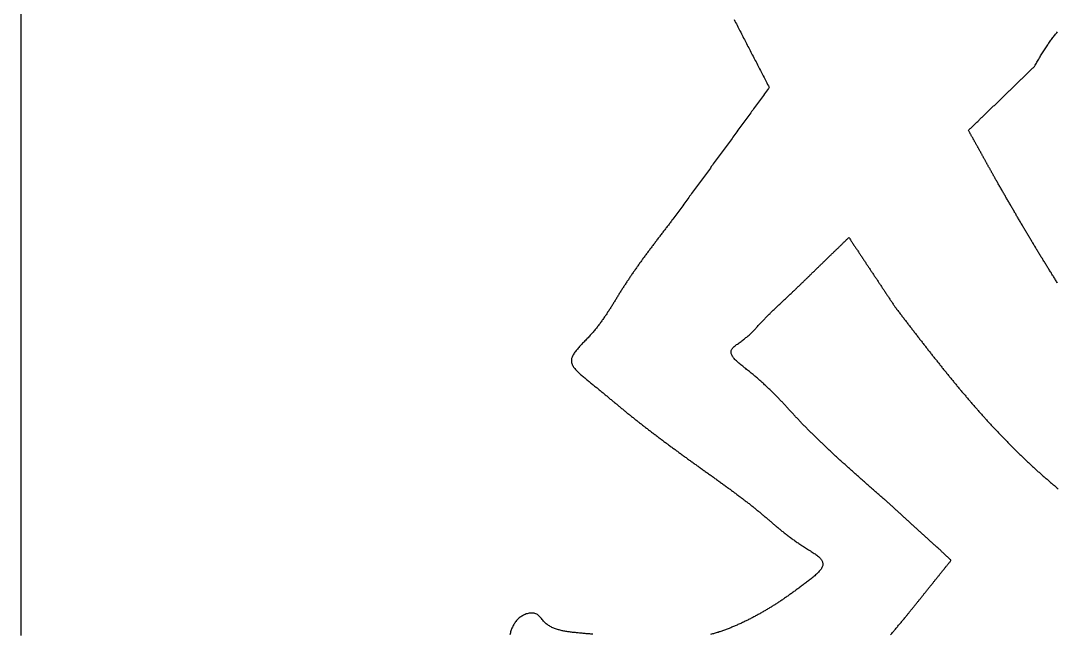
# Model space of a CAD drawing. Extents: x 63 to 788, y 423 to 1014.
# Drawn here: x 525.18 to 536.09, y 812.02 to 818.47 of the extents above; entities that cross this region are included whole.
import ezdxf

# ---------------------------------------------------------------- set-up
doc = ezdxf.new("R2010")
doc.units = 0
doc.header["$MEASUREMENT"] = 0
doc.layers.add('LAYER_1', color=7, linetype='CONTINUOUS')

msp = doc.modelspace()

# ---------------------------------------------------------------- linework, layer by layer
at = {"layer": 'LAYER_1', "color": 1}
msp.add_polyline3d([(525.176, 823.751, 0), (525.176, 823.098, 0), (525.176, 822.446, 0), (525.176, 821.793, 0), (525.176, 821.14, 0), (525.176, 820.488, 0), (525.176, 819.835, 0), (525.176, 819.183, 0), (525.176, 818.53, 0), (525.176, 817.877, 0), (525.176, 817.225, 0), (525.176, 816.572, 0), (525.176, 815.92, 0), (525.176, 815.267, 0), (525.176, 814.614, 0), (525.176, 813.962, 0), (525.176, 813.309, 0), (525.176, 812.657, 0), (525.176, 812.004, 0)], dxfattribs=at)
at = {"layer": 'LAYER_1', "color": 7}
for points in [[(532.686, 818.479, 0), (532.693, 818.464, 0), (532.701, 818.449, 0), (532.709, 818.434, 0), (532.716, 818.42, 0), (532.724, 818.405, 0), (532.732, 818.39, 0), (532.739, 818.375, 0), (532.747, 818.36, 0), (532.755, 818.346, 0), (532.762, 818.331, 0), (532.77, 818.316, 0), (532.778, 818.301, 0), (532.785, 818.286, 0), (532.793, 818.272, 0), (532.801, 818.257, 0), (532.808, 818.242, 0), (532.816, 818.227, 0), (532.824, 818.212, 0), (532.831, 818.198, 0), (532.839, 818.183, 0), (532.847, 818.168, 0), (532.854, 818.153, 0), (532.862, 818.138, 0), (532.87, 818.124, 0), (532.877, 818.109, 0), (532.885, 818.094, 0), (532.893, 818.079, 0), (532.9, 818.064, 0), (532.908, 818.05, 0), (532.916, 818.035, 0), (532.923, 818.02, 0), (532.931, 818.005, 0), (532.939, 817.99, 0), (532.946, 817.976, 0), (532.954, 817.961, 0), (532.962, 817.946, 0), (532.969, 817.931, 0), (532.977, 817.916, 0), (532.985, 817.902, 0), (532.992, 817.887, 0), (533, 817.872, 0), (533.008, 817.857, 0), (533.015, 817.842, 0), (533.023, 817.828, 0), (533.031, 817.813, 0), (533.038, 817.798, 0), (533.046, 817.783, 0), (533.054, 817.768, 0), (533.047, 817.754, 0), (533.036, 817.74, 0), (533.026, 817.726, 0), (533.015, 817.712, 0), (533.005, 817.698, 0), (532.995, 817.683, 0), (532.984, 817.669, 0), (532.974, 817.655, 0), (532.964, 817.641, 0), (532.953, 817.627, 0), (532.943, 817.613, 0), (532.933, 817.599, 0), (532.922, 817.584, 0), (532.912, 817.57, 0), (532.901, 817.556, 0), (532.891, 817.542, 0), (532.881, 817.528, 0), (532.87, 817.514, 0), (532.86, 817.5, 0), (532.85, 817.485, 0), (532.839, 817.471, 0), (532.829, 817.457, 0), (532.819, 817.443, 0), (532.808, 817.429, 0), (532.798, 817.415, 0), (532.787, 817.4, 0), (532.777, 817.386, 0), (532.767, 817.372, 0), (532.756, 817.358, 0), (532.746, 817.344, 0), (532.736, 817.33, 0), (532.725, 817.316, 0), (532.715, 817.301, 0), (532.705, 817.287, 0), (532.694, 817.273, 0), (532.684, 817.259, 0), (532.673, 817.245, 0), (532.663, 817.231, 0), (532.653, 817.217, 0), (532.642, 817.202, 0), (532.632, 817.188, 0), (532.622, 817.174, 0), (532.611, 817.16, 0), (532.601, 817.146, 0), (532.59, 817.132, 0), (532.58, 817.118, 0), (532.57, 817.103, 0), (532.559, 817.089, 0), (532.549, 817.075, 0), (532.539, 817.061, 0), (532.528, 817.047, 0), (532.518, 817.033, 0), (532.508, 817.019, 0), (532.497, 817.004, 0), (532.487, 816.99, 0), (532.476, 816.976, 0), (532.466, 816.962, 0), (532.456, 816.948, 0), (532.445, 816.934, 0), (532.435, 816.919, 0), (532.425, 816.905, 0), (532.414, 816.891, 0), (532.404, 816.877, 0), (532.394, 816.863, 0), (532.383, 816.849, 0), (532.373, 816.835, 0), (532.362, 816.82, 0), (532.352, 816.806, 0), (532.342, 816.792, 0), (532.331, 816.778, 0), (532.321, 816.764, 0), (532.311, 816.75, 0), (532.3, 816.736, 0), (532.29, 816.721, 0), (532.28, 816.707, 0), (532.269, 816.693, 0), (532.259, 816.679, 0), (532.248, 816.665, 0), (532.238, 816.651, 0), (532.228, 816.637, 0), (532.217, 816.622, 0), (532.207, 816.608, 0), (532.197, 816.594, 0), (532.186, 816.58, 0), (532.176, 816.566, 0), (532.165, 816.552, 0), (532.155, 816.538, 0), (532.145, 816.523, 0), (532.134, 816.509, 0), (532.124, 816.495, 0), (532.114, 816.481, 0), (532.103, 816.467, 0), (532.093, 816.453, 0), (532.083, 816.439, 0), (532.072, 816.424, 0), (532.062, 816.41, 0), (532.051, 816.396, 0), (532.041, 816.382, 0), (532.031, 816.369, 0), (532.025, 816.36, 0), (532.019, 816.352, 0), (532.012, 816.344, 0), (532.006, 816.336, 0), (532, 816.328, 0), (531.993, 816.319, 0), (531.987, 816.311, 0), (531.981, 816.303, 0), (531.974, 816.295, 0), (531.968, 816.286, 0), (531.962, 816.278, 0), (531.955, 816.27, 0), (531.949, 816.262, 0), (531.943, 816.254, 0), (531.936, 816.245, 0), (531.93, 816.237, 0), (531.924, 816.229, 0), (531.917, 816.221, 0), (531.911, 816.212, 0), (531.905, 816.204, 0), (531.899, 816.196, 0), (531.892, 816.188, 0), (531.886, 816.18, 0), (531.88, 816.171, 0), (531.873, 816.163, 0), (531.867, 816.155, 0), (531.861, 816.147, 0), (531.855, 816.139, 0), (531.849, 816.13, 0), (531.842, 816.122, 0), (531.836, 816.114, 0), (531.83, 816.106, 0), (531.824, 816.097, 0), (531.818, 816.089, 0), (531.811, 816.081, 0), (531.805, 816.073, 0), (531.799, 816.065, 0), (531.793, 816.056, 0), (531.787, 816.048, 0), (531.781, 816.04, 0), (531.775, 816.032, 0), (531.769, 816.024, 0), (531.763, 816.015, 0), (531.757, 816.007, 0), (531.75, 815.999, 0), (531.744, 815.991, 0), (531.738, 815.983, 0), (531.732, 815.974, 0), (531.726, 815.966, 0), (531.72, 815.958, 0), (531.715, 815.95, 0), (531.709, 815.942, 0), (531.703, 815.933, 0), (531.697, 815.925, 0), (531.691, 815.917, 0), (531.685, 815.909, 0), (531.679, 815.901, 0), (531.673, 815.892, 0), (531.668, 815.884, 0), (531.662, 815.876, 0), (531.656, 815.868, 0), (531.65, 815.86, 0), (531.644, 815.851, 0), (531.639, 815.843, 0), (531.633, 815.835, 0), (531.627, 815.827, 0), (531.622, 815.819, 0), (531.616, 815.811, 0), (531.61, 815.802, 0), (531.605, 815.794, 0), (531.599, 815.786, 0), (531.594, 815.778, 0), (531.588, 815.77, 0), (531.583, 815.761, 0), (531.577, 815.753, 0), (531.572, 815.745, 0), (531.566, 815.737, 0), (531.561, 815.729, 0), (531.555, 815.721, 0), (531.55, 815.712, 0), (531.545, 815.704, 0), (531.539, 815.696, 0), (531.534, 815.688, 0), (531.529, 815.68, 0), (531.523, 815.672, 0), (531.518, 815.663, 0), (531.513, 815.655, 0), (531.508, 815.647, 0), (531.503, 815.639, 0), (531.498, 815.631, 0), (531.493, 815.623, 0), (531.487, 815.614, 0), (531.482, 815.606, 0), (531.477, 815.598, 0), (531.472, 815.59, 0), (531.467, 815.582, 0), (531.462, 815.574, 0), (531.457, 815.566, 0), (531.452, 815.557, 0), (531.447, 815.549, 0), (531.442, 815.541, 0), (531.437, 815.533, 0), (531.432, 815.525, 0), (531.427, 815.517, 0), (531.422, 815.508, 0), (531.417, 815.5, 0), (531.412, 815.492, 0), (531.407, 815.484, 0), (531.402, 815.476, 0), (531.397, 815.468, 0), (531.391, 815.459, 0), (531.386, 815.451, 0), (531.381, 815.443, 0), (531.376, 815.435, 0), (531.37, 815.427, 0), (531.365, 815.418, 0), (531.36, 815.41, 0), (531.354, 815.402, 0), (531.349, 815.394, 0), (531.344, 815.386, 0), (531.338, 815.377, 0), (531.332, 815.369, 0), (531.327, 815.361, 0), (531.321, 815.353, 0), (531.315, 815.344, 0), (531.31, 815.336, 0), (531.304, 815.328, 0), (531.298, 815.32, 0), (531.292, 815.311, 0), (531.286, 815.303, 0), (531.28, 815.295, 0), (531.274, 815.286, 0), (531.267, 815.278, 0), (531.261, 815.27, 0), (531.255, 815.261, 0), (531.248, 815.253, 0), (531.242, 815.245, 0), (531.235, 815.236, 0), (531.228, 815.228, 0), (531.221, 815.22, 0), (531.214, 815.211, 0), (531.207, 815.203, 0), (531.2, 815.194, 0), (531.193, 815.186, 0), (531.186, 815.178, 0), (531.178, 815.169, 0), (531.171, 815.161, 0), (531.163, 815.152, 0), (531.156, 815.144, 0), (531.148, 815.135, 0), (531.14, 815.127, 0), (531.132, 815.118, 0), (531.124, 815.11, 0), (531.115, 815.101, 0), (531.107, 815.093, 0), (531.099, 815.084, 0), (531.09, 815.076, 0), (531.082, 815.067, 0), (531.074, 815.059, 0), (531.066, 815.05, 0), (531.058, 815.041, 0), (531.05, 815.033, 0), (531.042, 815.024, 0), (531.035, 815.016, 0), (531.028, 815.007, 0), (531.021, 814.999, 0), (531.014, 814.99, 0), (531.008, 814.982, 0), (531.002, 814.973, 0), (530.997, 814.965, 0), (530.992, 814.956, 0), (530.987, 814.948, 0), (530.983, 814.94, 0), (530.98, 814.931, 0), (530.977, 814.923, 0), (530.975, 814.915, 0), (530.973, 814.906, 0), (530.972, 814.898, 0), (530.972, 814.89, 0), (530.973, 814.882, 0), (530.974, 814.874, 0), (530.976, 814.865, 0), (530.979, 814.857, 0), (530.982, 814.849, 0), (530.986, 814.841, 0), (530.991, 814.833, 0), (530.996, 814.826, 0), (531.001, 814.818, 0), (531.008, 814.81, 0), (531.014, 814.802, 0), (531.021, 814.794, 0), (531.028, 814.787, 0), (531.036, 814.779, 0), (531.044, 814.771, 0), (531.052, 814.764, 0), (531.061, 814.756, 0), (531.07, 814.749, 0), (531.078, 814.741, 0), (531.087, 814.734, 0), (531.096, 814.726, 0), (531.105, 814.719, 0), (531.114, 814.712, 0), (531.123, 814.704, 0), (531.132, 814.697, 0), (531.141, 814.69, 0), (531.15, 814.683, 0), (531.158, 814.676, 0), (531.167, 814.669, 0), (531.175, 814.662, 0), (531.184, 814.655, 0), (531.192, 814.648, 0), (531.201, 814.641, 0), (531.209, 814.634, 0), (531.217, 814.627, 0), (531.226, 814.62, 0), (531.234, 814.614, 0), (531.242, 814.607, 0), (531.25, 814.6, 0), (531.258, 814.594, 0), (531.266, 814.587, 0), (531.274, 814.58, 0), (531.282, 814.574, 0), (531.29, 814.567, 0), (531.298, 814.561, 0), (531.306, 814.554, 0), (531.313, 814.548, 0), (531.321, 814.541, 0), (531.329, 814.535, 0), (531.337, 814.528, 0), (531.344, 814.522, 0), (531.352, 814.516, 0), (531.36, 814.509, 0), (531.367, 814.503, 0), (531.375, 814.497, 0), (531.382, 814.49, 0), (531.39, 814.484, 0), (531.397, 814.478, 0), (531.405, 814.472, 0), (531.412, 814.465, 0), (531.42, 814.459, 0), (531.427, 814.453, 0), (531.435, 814.447, 0), (531.442, 814.441, 0), (531.449, 814.435, 0), (531.457, 814.428, 0), (531.464, 814.422, 0), (531.472, 814.416, 0), (531.479, 814.41, 0), (531.487, 814.404, 0), (531.494, 814.398, 0), (531.501, 814.392, 0), (531.509, 814.386, 0), (531.516, 814.38, 0), (531.524, 814.374, 0), (531.531, 814.367, 0), (531.538, 814.361, 0), (531.546, 814.355, 0), (531.553, 814.349, 0), (531.561, 814.343, 0), (531.568, 814.337, 0), (531.576, 814.331, 0), (531.583, 814.325, 0), (531.591, 814.319, 0), (531.599, 814.313, 0), (531.606, 814.307, 0), (531.614, 814.301, 0), (531.621, 814.295, 0), (531.629, 814.289, 0), (531.637, 814.282, 0), (531.644, 814.276, 0), (531.652, 814.27, 0), (531.66, 814.264, 0), (531.668, 814.258, 0), (531.675, 814.252, 0), (531.683, 814.246, 0), (531.691, 814.24, 0), (531.699, 814.234, 0), (531.706, 814.228, 0), (531.714, 814.222, 0), (531.722, 814.215, 0), (531.73, 814.209, 0), (531.738, 814.203, 0), (531.746, 814.197, 0), (531.754, 814.191, 0), (531.762, 814.185, 0), (531.769, 814.179, 0), (531.777, 814.173, 0), (531.785, 814.167, 0), (531.793, 814.16, 0), (531.801, 814.154, 0), (531.809, 814.148, 0), (531.817, 814.142, 0), (531.825, 814.136, 0), (531.833, 814.13, 0), (531.841, 814.124, 0), (531.849, 814.118, 0), (531.857, 814.112, 0), (531.866, 814.106, 0), (531.874, 814.099, 0), (531.882, 814.093, 0), (531.89, 814.087, 0), (531.898, 814.081, 0), (531.906, 814.075, 0), (531.914, 814.069, 0), (531.922, 814.063, 0), (531.931, 814.057, 0), (531.939, 814.051, 0), (531.947, 814.044, 0), (531.955, 814.038, 0), (531.963, 814.032, 0), (531.972, 814.026, 0), (531.98, 814.02, 0), (531.988, 814.014, 0), (531.996, 814.008, 0), (532.005, 814.002, 0), (532.013, 813.996, 0), (532.021, 813.989, 0), (532.029, 813.983, 0), (532.038, 813.977, 0), (532.046, 813.971, 0), (532.054, 813.965, 0), (532.063, 813.959, 0), (532.071, 813.953, 0), (532.079, 813.947, 0), (532.088, 813.941, 0), (532.096, 813.935, 0), (532.104, 813.928, 0), (532.113, 813.922, 0), (532.121, 813.916, 0), (532.129, 813.91, 0), (532.138, 813.904, 0), (532.146, 813.898, 0), (532.154, 813.892, 0), (532.163, 813.886, 0), (532.171, 813.88, 0), (532.18, 813.874, 0), (532.188, 813.868, 0), (532.196, 813.861, 0), (532.205, 813.855, 0), (532.213, 813.849, 0), (532.222, 813.843, 0), (532.23, 813.837, 0), (532.239, 813.831, 0), (532.247, 813.825, 0), (532.255, 813.819, 0), (532.264, 813.813, 0), (532.272, 813.807, 0), (532.281, 813.801, 0), (532.289, 813.795, 0), (532.298, 813.789, 0), (532.306, 813.783, 0), (532.315, 813.776, 0), (532.323, 813.77, 0), (532.332, 813.764, 0), (532.34, 813.758, 0), (532.349, 813.752, 0), (532.357, 813.746, 0), (532.365, 813.74, 0), (532.374, 813.734, 0), (532.382, 813.728, 0), (532.391, 813.722, 0), (532.399, 813.716, 0), (532.408, 813.71, 0), (532.416, 813.704, 0), (532.425, 813.698, 0), (532.433, 813.692, 0), (532.442, 813.686, 0), (532.45, 813.68, 0), (532.459, 813.674, 0), (532.467, 813.668, 0), (532.475, 813.662, 0), (532.484, 813.656, 0), (532.492, 813.65, 0), (532.501, 813.643, 0), (532.509, 813.637, 0), (532.517, 813.631, 0), (532.526, 813.625, 0), (532.534, 813.619, 0), (532.543, 813.613, 0), (532.551, 813.607, 0), (532.559, 813.601, 0), (532.568, 813.595, 0), (532.576, 813.589, 0), (532.584, 813.583, 0), (532.592, 813.577, 0), (532.601, 813.571, 0), (532.609, 813.565, 0), (532.617, 813.559, 0), (532.626, 813.553, 0), (532.634, 813.547, 0), (532.642, 813.541, 0), (532.65, 813.535, 0), (532.658, 813.529, 0), (532.667, 813.523, 0), (532.675, 813.517, 0), (532.683, 813.511, 0), (532.691, 813.505, 0), (532.699, 813.499, 0), (532.707, 813.493, 0), (532.715, 813.487, 0), (532.723, 813.481, 0), (532.732, 813.474, 0), (532.74, 813.468, 0), (532.748, 813.462, 0), (532.756, 813.456, 0), (532.764, 813.45, 0), (532.772, 813.444, 0), (532.779, 813.438, 0), (532.787, 813.432, 0), (532.795, 813.426, 0), (532.803, 813.42, 0), (532.811, 813.414, 0), (532.819, 813.408, 0), (532.827, 813.402, 0), (532.834, 813.396, 0), (532.842, 813.39, 0), (532.85, 813.384, 0), (532.858, 813.378, 0), (532.865, 813.372, 0), (532.873, 813.366, 0), (532.881, 813.359, 0), (532.888, 813.353, 0), (532.896, 813.347, 0), (532.903, 813.341, 0), (532.911, 813.335, 0), (532.918, 813.329, 0), (532.926, 813.323, 0), (532.933, 813.317, 0), (532.941, 813.311, 0), (532.948, 813.305, 0), (532.955, 813.299, 0), (532.963, 813.293, 0), (532.97, 813.286, 0), (532.977, 813.28, 0), (532.985, 813.274, 0), (532.992, 813.268, 0), (532.999, 813.262, 0), (533.006, 813.256, 0), (533.013, 813.25, 0), (533.021, 813.244, 0), (533.028, 813.238, 0), (533.035, 813.232, 0), (533.042, 813.225, 0), (533.049, 813.219, 0), (533.056, 813.213, 0), (533.064, 813.207, 0), (533.071, 813.201, 0), (533.078, 813.195, 0), (533.085, 813.189, 0), (533.093, 813.182, 0), (533.1, 813.176, 0), (533.107, 813.17, 0), (533.114, 813.164, 0), (533.122, 813.158, 0), (533.129, 813.152, 0), (533.136, 813.145, 0), (533.144, 813.139, 0), (533.151, 813.133, 0), (533.159, 813.127, 0), (533.166, 813.121, 0), (533.174, 813.114, 0), (533.182, 813.108, 0), (533.189, 813.102, 0), (533.197, 813.096, 0), (533.205, 813.09, 0), (533.213, 813.083, 0), (533.221, 813.077, 0), (533.229, 813.071, 0), (533.237, 813.065, 0), (533.245, 813.058, 0), (533.253, 813.052, 0), (533.261, 813.046, 0), (533.27, 813.04, 0), (533.278, 813.033, 0), (533.287, 813.027, 0), (533.295, 813.021, 0), (533.304, 813.014, 0), (533.313, 813.008, 0), (533.322, 813.002, 0), (533.33, 812.996, 0), (533.34, 812.989, 0), (533.349, 812.983, 0), (533.358, 812.977, 0), (533.367, 812.97, 0), (533.377, 812.964, 0), (533.386, 812.957, 0), (533.396, 812.951, 0), (533.406, 812.945, 0), (533.416, 812.938, 0), (533.426, 812.932, 0), (533.436, 812.926, 0), (533.446, 812.919, 0), (533.457, 812.913, 0), (533.467, 812.906, 0), (533.477, 812.9, 0), (533.488, 812.893, 0), (533.498, 812.887, 0), (533.508, 812.88, 0), (533.518, 812.874, 0), (533.528, 812.867, 0), (533.537, 812.861, 0), (533.546, 812.854, 0), (533.555, 812.847, 0), (533.564, 812.841, 0), (533.572, 812.834, 0), (533.579, 812.827, 0), (533.586, 812.82, 0), (533.593, 812.813, 0), (533.598, 812.806, 0), (533.604, 812.799, 0), (533.608, 812.792, 0), (533.612, 812.785, 0), (533.615, 812.778, 0), (533.617, 812.771, 0), (533.619, 812.763, 0), (533.619, 812.756, 0), (533.619, 812.748, 0), (533.618, 812.741, 0), (533.616, 812.733, 0), (533.613, 812.725, 0), (533.609, 812.718, 0), (533.605, 812.71, 0), (533.6, 812.702, 0), (533.595, 812.694, 0), (533.589, 812.687, 0), (533.582, 812.679, 0), (533.575, 812.671, 0), (533.568, 812.663, 0), (533.56, 812.655, 0), (533.552, 812.647, 0), (533.543, 812.64, 0), (533.534, 812.632, 0), (533.525, 812.624, 0), (533.516, 812.616, 0), (533.506, 812.609, 0), (533.497, 812.601, 0), (533.487, 812.594, 0), (533.477, 812.586, 0), (533.468, 812.579, 0), (533.458, 812.571, 0), (533.448, 812.564, 0), (533.439, 812.557, 0), (533.429, 812.55, 0), (533.42, 812.543, 0), (533.411, 812.536, 0), (533.402, 812.529, 0), (533.392, 812.522, 0), (533.384, 812.516, 0), (533.375, 812.509, 0), (533.366, 812.503, 0), (533.357, 812.496, 0), (533.348, 812.49, 0), (533.34, 812.484, 0), (533.331, 812.477, 0), (533.323, 812.471, 0), (533.314, 812.465, 0), (533.306, 812.459, 0), (533.298, 812.453, 0), (533.29, 812.447, 0), (533.281, 812.441, 0), (533.273, 812.436, 0), (533.265, 812.43, 0), (533.257, 812.424, 0), (533.249, 812.418, 0), (533.241, 812.413, 0), (533.233, 812.407, 0), (533.225, 812.402, 0), (533.217, 812.396, 0), (533.209, 812.391, 0), (533.201, 812.385, 0), (533.193, 812.38, 0), (533.186, 812.375, 0), (533.178, 812.369, 0), (533.17, 812.364, 0), (533.162, 812.359, 0), (533.154, 812.354, 0), (533.146, 812.349, 0), (533.138, 812.343, 0), (533.13, 812.338, 0), (533.122, 812.333, 0), (533.114, 812.328, 0), (533.106, 812.323, 0), (533.098, 812.318, 0), (533.09, 812.313, 0), (533.082, 812.308, 0), (533.074, 812.303, 0), (533.066, 812.298, 0), (533.057, 812.293, 0), (533.049, 812.288, 0), (533.041, 812.283, 0), (533.032, 812.278, 0), (533.024, 812.273, 0), (533.015, 812.268, 0), (533.007, 812.263, 0), (532.998, 812.258, 0), (532.99, 812.253, 0), (532.981, 812.248, 0), (532.973, 812.243, 0), (532.964, 812.238, 0), (532.955, 812.233, 0), (532.946, 812.228, 0), (532.937, 812.223, 0), (532.929, 812.218, 0), (532.92, 812.214, 0), (532.911, 812.209, 0), (532.902, 812.204, 0), (532.893, 812.199, 0), (532.884, 812.194, 0), (532.875, 812.19, 0), (532.866, 812.185, 0), (532.857, 812.18, 0), (532.847, 812.176, 0), (532.838, 812.171, 0), (532.829, 812.166, 0), (532.82, 812.162, 0), (532.811, 812.157, 0), (532.801, 812.153, 0), (532.792, 812.148, 0), (532.783, 812.144, 0), (532.773, 812.139, 0), (532.764, 812.135, 0), (532.755, 812.131, 0), (532.745, 812.126, 0), (532.736, 812.122, 0), (532.726, 812.118, 0), (532.717, 812.114, 0), (532.708, 812.11, 0), (532.698, 812.106, 0), (532.689, 812.102, 0), (532.679, 812.098, 0), (532.67, 812.094, 0), (532.66, 812.09, 0), (532.651, 812.086, 0), (532.641, 812.082, 0), (532.632, 812.078, 0), (532.622, 812.075, 0), (532.612, 812.071, 0), (532.603, 812.067, 0), (532.593, 812.064, 0), (532.584, 812.06, 0), (532.574, 812.057, 0), (532.564, 812.054, 0), (532.555, 812.05, 0), (532.545, 812.047, 0), (532.536, 812.044, 0), (532.526, 812.041, 0), (532.516, 812.037, 0), (532.507, 812.034, 0), (532.497, 812.032, 0), (532.487, 812.029, 0), (532.477, 812.026, 0), (532.468, 812.023, 0), (532.458, 812.02, 0), (532.448, 812.018, 0), (532.438, 812.015, 0)], [(536.091, 815.709, 0), (536.086, 815.717, 0), (536.08, 815.726, 0), (536.075, 815.734, 0), (536.069, 815.743, 0), (536.064, 815.751, 0), (536.059, 815.76, 0), (536.053, 815.768, 0), (536.048, 815.777, 0), (536.042, 815.785, 0), (536.037, 815.794, 0), (536.031, 815.803, 0), (536.026, 815.811, 0), (536.021, 815.82, 0), (536.015, 815.828, 0), (536.01, 815.837, 0), (536.004, 815.845, 0), (535.999, 815.854, 0), (535.994, 815.863, 0), (535.988, 815.871, 0), (535.983, 815.88, 0), (535.978, 815.888, 0), (535.972, 815.897, 0), (535.967, 815.906, 0), (535.962, 815.914, 0), (535.956, 815.923, 0), (535.951, 815.931, 0), (535.946, 815.94, 0), (535.94, 815.949, 0), (535.935, 815.957, 0), (535.93, 815.966, 0), (535.924, 815.975, 0), (535.919, 815.983, 0), (535.914, 815.992, 0), (535.908, 816, 0), (535.903, 816.009, 0), (535.898, 816.018, 0), (535.893, 816.026, 0), (535.887, 816.035, 0), (535.882, 816.044, 0), (535.877, 816.052, 0), (535.872, 816.061, 0), (535.866, 816.07, 0), (535.861, 816.078, 0), (535.856, 816.087, 0), (535.851, 816.096, 0), (535.845, 816.104, 0), (535.84, 816.113, 0), (535.835, 816.122, 0), (535.83, 816.131, 0), (535.824, 816.139, 0), (535.819, 816.148, 0), (535.814, 816.157, 0), (535.809, 816.165, 0), (535.804, 816.174, 0), (535.798, 816.183, 0), (535.793, 816.191, 0), (535.788, 816.2, 0), (535.783, 816.209, 0), (535.778, 816.218, 0), (535.772, 816.226, 0), (535.767, 816.235, 0), (535.762, 816.244, 0), (535.757, 816.252, 0), (535.752, 816.261, 0), (535.747, 816.27, 0), (535.741, 816.279, 0), (535.736, 816.287, 0), (535.731, 816.296, 0), (535.726, 816.305, 0), (535.721, 816.313, 0), (535.716, 816.322, 0), (535.711, 816.331, 0), (535.705, 816.34, 0), (535.7, 816.348, 0), (535.695, 816.357, 0), (535.69, 816.366, 0), (535.685, 816.375, 0), (535.68, 816.383, 0), (535.675, 816.392, 0), (535.67, 816.401, 0), (535.664, 816.41, 0), (535.659, 816.418, 0), (535.654, 816.427, 0), (535.649, 816.436, 0), (535.644, 816.445, 0), (535.639, 816.453, 0), (535.634, 816.462, 0), (535.629, 816.471, 0), (535.624, 816.48, 0), (535.618, 816.489, 0), (535.613, 816.497, 0), (535.608, 816.506, 0), (535.603, 816.515, 0), (535.598, 816.524, 0), (535.593, 816.532, 0), (535.588, 816.541, 0), (535.583, 816.55, 0), (535.578, 816.559, 0), (535.573, 816.567, 0), (535.568, 816.576, 0), (535.563, 816.585, 0), (535.557, 816.594, 0), (535.552, 816.603, 0), (535.547, 816.611, 0), (535.542, 816.62, 0), (535.537, 816.629, 0), (535.532, 816.638, 0), (535.527, 816.646, 0), (535.522, 816.655, 0), (535.517, 816.664, 0), (535.512, 816.673, 0), (535.507, 816.682, 0), (535.502, 816.69, 0), (535.497, 816.699, 0), (535.492, 816.708, 0), (535.486, 816.717, 0), (535.481, 816.726, 0), (535.476, 816.734, 0), (535.471, 816.743, 0), (535.466, 816.752, 0), (535.461, 816.761, 0), (535.456, 816.769, 0), (535.451, 816.778, 0), (535.446, 816.787, 0), (535.441, 816.796, 0), (535.437, 816.803, 0), (535.434, 816.809, 0), (535.431, 816.814, 0), (535.428, 816.819, 0), (535.425, 816.824, 0), (535.422, 816.829, 0), (535.419, 816.835, 0), (535.416, 816.84, 0), (535.413, 816.845, 0), (535.411, 816.85, 0), (535.408, 816.855, 0), (535.405, 816.861, 0), (535.402, 816.866, 0), (535.399, 816.871, 0), (535.396, 816.876, 0), (535.393, 816.881, 0), (535.39, 816.887, 0), (535.387, 816.892, 0), (535.385, 816.897, 0), (535.382, 816.902, 0), (535.379, 816.907, 0), (535.376, 816.913, 0), (535.373, 816.918, 0), (535.37, 816.923, 0), (535.367, 816.928, 0), (535.364, 816.933, 0), (535.361, 816.939, 0), (535.359, 816.944, 0), (535.356, 816.949, 0), (535.353, 816.954, 0), (535.35, 816.959, 0), (535.347, 816.964, 0), (535.344, 816.97, 0), (535.341, 816.975, 0), (535.338, 816.98, 0), (535.335, 816.985, 0), (535.333, 816.99, 0), (535.33, 816.996, 0), (535.327, 817.001, 0), (535.324, 817.006, 0), (535.321, 817.011, 0), (535.318, 817.016, 0), (535.315, 817.022, 0), (535.312, 817.027, 0), (535.309, 817.032, 0), (535.307, 817.037, 0), (535.304, 817.042, 0), (535.301, 817.048, 0), (535.298, 817.053, 0), (535.295, 817.058, 0), (535.292, 817.063, 0), (535.289, 817.068, 0), (535.286, 817.074, 0), (535.283, 817.079, 0), (535.281, 817.084, 0), (535.278, 817.089, 0), (535.275, 817.094, 0), (535.272, 817.1, 0), (535.269, 817.105, 0), (535.266, 817.11, 0), (535.263, 817.115, 0), (535.26, 817.12, 0), (535.257, 817.126, 0), (535.255, 817.131, 0), (535.252, 817.136, 0), (535.249, 817.141, 0), (535.246, 817.146, 0), (535.243, 817.152, 0), (535.24, 817.157, 0), (535.237, 817.162, 0), (535.234, 817.167, 0), (535.231, 817.172, 0), (535.229, 817.178, 0), (535.226, 817.183, 0), (535.223, 817.188, 0), (535.22, 817.193, 0), (535.217, 817.198, 0), (535.214, 817.203, 0), (535.211, 817.209, 0), (535.208, 817.214, 0), (535.205, 817.219, 0), (535.203, 817.224, 0), (535.2, 817.229, 0), (535.197, 817.235, 0), (535.194, 817.24, 0), (535.191, 817.245, 0), (535.188, 817.25, 0), (535.185, 817.255, 0), (535.182, 817.261, 0), (535.179, 817.266, 0), (535.177, 817.271, 0), (535.174, 817.276, 0), (535.171, 817.281, 0), (535.168, 817.287, 0), (535.165, 817.292, 0), (535.162, 817.297, 0), (535.159, 817.302, 0), (535.156, 817.307, 0), (535.153, 817.313, 0), (535.157, 817.319, 0), (535.164, 817.326, 0), (535.171, 817.333, 0), (535.178, 817.339, 0), (535.185, 817.346, 0), (535.192, 817.353, 0), (535.199, 817.36, 0), (535.206, 817.367, 0), (535.213, 817.373, 0), (535.22, 817.38, 0), (535.227, 817.387, 0), (535.234, 817.394, 0), (535.241, 817.401, 0), (535.249, 817.408, 0), (535.256, 817.414, 0), (535.263, 817.421, 0), (535.27, 817.428, 0), (535.277, 817.435, 0), (535.284, 817.442, 0), (535.291, 817.449, 0), (535.298, 817.455, 0), (535.305, 817.462, 0), (535.312, 817.469, 0), (535.319, 817.476, 0), (535.326, 817.483, 0), (535.333, 817.49, 0), (535.34, 817.496, 0), (535.347, 817.503, 0), (535.354, 817.51, 0), (535.361, 817.517, 0), (535.368, 817.524, 0), (535.375, 817.531, 0), (535.382, 817.537, 0), (535.389, 817.544, 0), (535.396, 817.551, 0), (535.403, 817.558, 0), (535.41, 817.565, 0), (535.417, 817.572, 0), (535.425, 817.578, 0), (535.432, 817.585, 0), (535.439, 817.592, 0), (535.446, 817.599, 0), (535.453, 817.606, 0), (535.46, 817.613, 0), (535.467, 817.619, 0), (535.474, 817.626, 0), (535.481, 817.633, 0), (535.488, 817.64, 0), (535.495, 817.647, 0), (535.502, 817.653, 0), (535.509, 817.66, 0), (535.516, 817.667, 0), (535.523, 817.674, 0), (535.53, 817.681, 0), (535.537, 817.688, 0), (535.544, 817.694, 0), (535.551, 817.701, 0), (535.558, 817.708, 0), (535.565, 817.715, 0), (535.572, 817.722, 0), (535.579, 817.729, 0), (535.586, 817.735, 0), (535.594, 817.742, 0), (535.601, 817.749, 0), (535.608, 817.756, 0), (535.615, 817.763, 0), (535.622, 817.77, 0), (535.629, 817.776, 0), (535.636, 817.783, 0), (535.643, 817.79, 0), (535.65, 817.797, 0), (535.657, 817.804, 0), (535.664, 817.811, 0), (535.671, 817.817, 0), (535.678, 817.824, 0), (535.685, 817.831, 0), (535.692, 817.838, 0), (535.699, 817.845, 0), (535.706, 817.852, 0), (535.713, 817.858, 0), (535.72, 817.865, 0), (535.727, 817.872, 0), (535.734, 817.879, 0), (535.741, 817.886, 0), (535.748, 817.892, 0), (535.755, 817.899, 0), (535.762, 817.906, 0), (535.77, 817.913, 0), (535.777, 817.92, 0), (535.784, 817.927, 0), (535.791, 817.933, 0), (535.798, 817.94, 0), (535.805, 817.947, 0), (535.812, 817.954, 0), (535.819, 817.961, 0), (535.826, 817.968, 0), (535.833, 817.974, 0), (535.84, 817.981, 0), (535.847, 817.988, 0), (535.853, 817.999, 0), (535.86, 818.01, 0), (535.867, 818.021, 0), (535.873, 818.032, 0), (535.88, 818.043, 0), (535.886, 818.054, 0), (535.893, 818.065, 0), (535.899, 818.076, 0), (535.906, 818.087, 0), (535.912, 818.098, 0), (535.919, 818.108, 0), (535.926, 818.119, 0), (535.932, 818.13, 0), (535.939, 818.141, 0), (535.946, 818.151, 0), (535.952, 818.162, 0), (535.959, 818.172, 0), (535.966, 818.182, 0), (535.972, 818.193, 0), (535.979, 818.203, 0), (535.986, 818.213, 0), (535.992, 818.223, 0), (535.999, 818.233, 0), (536.006, 818.243, 0), (536.013, 818.252, 0), (536.02, 818.262, 0), (536.027, 818.271, 0), (536.034, 818.281, 0), (536.041, 818.29, 0), (536.048, 818.299, 0), (536.055, 818.308, 0), (536.062, 818.317, 0), (536.069, 818.326, 0), (536.076, 818.334, 0), (536.083, 818.342, 0), (536.09, 818.351, 0)], [(534.494, 812.204, 0), (534.499, 812.21, 0), (534.504, 812.216, 0), (534.509, 812.222, 0), (534.514, 812.228, 0), (534.519, 812.234, 0), (534.523, 812.24, 0), (534.528, 812.246, 0), (534.533, 812.252, 0), (534.538, 812.258, 0), (534.543, 812.264, 0), (534.547, 812.27, 0), (534.552, 812.276, 0), (534.557, 812.282, 0), (534.562, 812.288, 0), (534.567, 812.294, 0), (534.572, 812.3, 0), (534.576, 812.306, 0), (534.581, 812.312, 0), (534.586, 812.318, 0), (534.591, 812.324, 0), (534.596, 812.33, 0), (534.601, 812.336, 0), (534.605, 812.342, 0), (534.61, 812.348, 0), (534.615, 812.354, 0), (534.62, 812.36, 0), (534.625, 812.366, 0), (534.63, 812.372, 0), (534.634, 812.378, 0), (534.639, 812.384, 0), (534.644, 812.39, 0), (534.649, 812.396, 0), (534.654, 812.402, 0), (534.658, 812.408, 0), (534.663, 812.414, 0), (534.668, 812.42, 0), (534.673, 812.426, 0), (534.678, 812.432, 0), (534.683, 812.438, 0), (534.687, 812.444, 0), (534.692, 812.45, 0), (534.697, 812.456, 0), (534.702, 812.462, 0), (534.707, 812.468, 0), (534.712, 812.474, 0), (534.716, 812.48, 0), (534.721, 812.486, 0), (534.726, 812.492, 0), (534.731, 812.498, 0), (534.736, 812.504, 0), (534.74, 812.51, 0), (534.745, 812.516, 0), (534.75, 812.522, 0), (534.755, 812.528, 0), (534.76, 812.534, 0), (534.765, 812.54, 0), (534.769, 812.546, 0), (534.774, 812.552, 0), (534.779, 812.558, 0), (534.784, 812.564, 0), (534.789, 812.57, 0), (534.794, 812.576, 0), (534.798, 812.582, 0), (534.803, 812.588, 0), (534.808, 812.594, 0), (534.813, 812.6, 0), (534.818, 812.606, 0), (534.823, 812.612, 0), (534.827, 812.618, 0), (534.832, 812.624, 0), (534.837, 812.63, 0), (534.842, 812.636, 0), (534.847, 812.642, 0), (534.851, 812.648, 0), (534.856, 812.654, 0), (534.861, 812.66, 0), (534.866, 812.666, 0), (534.871, 812.672, 0), (534.876, 812.678, 0), (534.88, 812.684, 0), (534.885, 812.69, 0), (534.89, 812.696, 0), (534.895, 812.702, 0), (534.9, 812.708, 0), (534.905, 812.714, 0), (534.909, 812.72, 0), (534.914, 812.726, 0), (534.919, 812.732, 0), (534.924, 812.738, 0), (534.929, 812.744, 0), (534.934, 812.75, 0), (534.938, 812.756, 0), (534.943, 812.762, 0), (534.948, 812.768, 0), (534.953, 812.774, 0), (534.958, 812.78, 0), (534.962, 812.786, 0), (534.967, 812.792, 0), (534.968, 812.798, 0), (534.961, 812.804, 0), (534.954, 812.811, 0), (534.947, 812.817, 0), (534.94, 812.824, 0), (534.933, 812.83, 0), (534.926, 812.836, 0), (534.919, 812.843, 0), (534.912, 812.849, 0), (534.905, 812.856, 0), (534.898, 812.862, 0), (534.891, 812.868, 0), (534.884, 812.875, 0), (534.877, 812.881, 0), (534.87, 812.888, 0), (534.863, 812.894, 0), (534.856, 812.9, 0), (534.849, 812.907, 0), (534.842, 812.913, 0), (534.835, 812.92, 0), (534.828, 812.926, 0), (534.82, 812.933, 0), (534.813, 812.939, 0), (534.806, 812.945, 0), (534.799, 812.952, 0), (534.792, 812.958, 0), (534.785, 812.965, 0), (534.778, 812.971, 0), (534.771, 812.977, 0), (534.764, 812.984, 0), (534.757, 812.99, 0), (534.75, 812.997, 0), (534.743, 813.003, 0), (534.736, 813.009, 0), (534.729, 813.016, 0), (534.722, 813.022, 0), (534.715, 813.029, 0), (534.708, 813.035, 0), (534.701, 813.041, 0), (534.694, 813.048, 0), (534.687, 813.054, 0), (534.68, 813.061, 0), (534.673, 813.067, 0), (534.666, 813.073, 0), (534.659, 813.08, 0), (534.652, 813.086, 0), (534.645, 813.093, 0), (534.637, 813.099, 0), (534.63, 813.105, 0), (534.623, 813.112, 0), (534.616, 813.118, 0), (534.609, 813.125, 0), (534.602, 813.131, 0), (534.595, 813.137, 0), (534.588, 813.144, 0), (534.581, 813.15, 0), (534.574, 813.157, 0), (534.567, 813.163, 0), (534.56, 813.169, 0), (534.553, 813.176, 0), (534.546, 813.182, 0), (534.539, 813.189, 0), (534.532, 813.195, 0), (534.525, 813.201, 0), (534.518, 813.208, 0), (534.511, 813.214, 0), (534.504, 813.221, 0), (534.497, 813.227, 0), (534.49, 813.233, 0), (534.483, 813.24, 0), (534.476, 813.246, 0), (534.469, 813.253, 0), (534.462, 813.259, 0), (534.454, 813.266, 0), (534.447, 813.272, 0), (534.44, 813.278, 0), (534.433, 813.285, 0), (534.426, 813.291, 0), (534.419, 813.298, 0), (534.412, 813.304, 0), (534.405, 813.31, 0), (534.398, 813.317, 0), (534.391, 813.323, 0), (534.384, 813.33, 0), (534.377, 813.336, 0), (534.37, 813.342, 0), (534.363, 813.349, 0), (534.356, 813.355, 0), (534.349, 813.362, 0), (534.342, 813.368, 0), (534.335, 813.374, 0), (534.328, 813.381, 0), (534.321, 813.387, 0), (534.314, 813.394, 0), (534.307, 813.4, 0), (534.3, 813.406, 0), (534.293, 813.413, 0), (534.286, 813.419, 0), (534.279, 813.426, 0), (534.271, 813.432, 0), (534.263, 813.439, 0), (534.255, 813.446, 0), (534.247, 813.453, 0), (534.239, 813.46, 0), (534.231, 813.467, 0), (534.223, 813.474, 0), (534.215, 813.481, 0), (534.207, 813.488, 0), (534.199, 813.495, 0), (534.191, 813.502, 0), (534.183, 813.509, 0), (534.175, 813.516, 0), (534.167, 813.523, 0), (534.159, 813.53, 0), (534.151, 813.537, 0), (534.143, 813.544, 0), (534.135, 813.551, 0), (534.127, 813.558, 0), (534.119, 813.565, 0), (534.111, 813.572, 0), (534.103, 813.579, 0), (534.095, 813.586, 0), (534.087, 813.593, 0), (534.08, 813.6, 0), (534.072, 813.606, 0), (534.064, 813.613, 0), (534.056, 813.62, 0), (534.048, 813.627, 0), (534.04, 813.634, 0), (534.032, 813.641, 0), (534.024, 813.648, 0), (534.016, 813.655, 0), (534.008, 813.662, 0), (534.001, 813.669, 0), (533.993, 813.676, 0), (533.985, 813.683, 0), (533.977, 813.69, 0), (533.969, 813.697, 0), (533.961, 813.704, 0), (533.954, 813.711, 0), (533.946, 813.718, 0), (533.938, 813.725, 0), (533.93, 813.731, 0), (533.922, 813.738, 0), (533.915, 813.745, 0), (533.907, 813.752, 0), (533.899, 813.759, 0), (533.891, 813.766, 0), (533.884, 813.773, 0), (533.876, 813.78, 0), (533.868, 813.787, 0), (533.861, 813.794, 0), (533.853, 813.801, 0), (533.845, 813.808, 0), (533.838, 813.815, 0), (533.83, 813.821, 0), (533.822, 813.828, 0), (533.815, 813.835, 0), (533.807, 813.842, 0), (533.799, 813.849, 0), (533.792, 813.856, 0), (533.784, 813.863, 0), (533.777, 813.87, 0), (533.769, 813.877, 0), (533.762, 813.884, 0), (533.754, 813.89, 0), (533.747, 813.897, 0), (533.739, 813.904, 0), (533.732, 813.911, 0), (533.724, 813.918, 0), (533.717, 813.925, 0), (533.71, 813.932, 0), (533.702, 813.939, 0), (533.695, 813.945, 0), (533.687, 813.952, 0), (533.68, 813.959, 0), (533.673, 813.966, 0), (533.665, 813.973, 0), (533.658, 813.98, 0), (533.651, 813.987, 0), (533.644, 813.993, 0), (533.636, 814, 0), (533.629, 814.007, 0), (533.622, 814.014, 0), (533.615, 814.021, 0), (533.608, 814.028, 0), (533.6, 814.034, 0), (533.593, 814.041, 0), (533.586, 814.048, 0), (533.579, 814.055, 0), (533.572, 814.062, 0), (533.565, 814.068, 0), (533.558, 814.075, 0), (533.551, 814.082, 0), (533.544, 814.089, 0), (533.537, 814.096, 0), (533.53, 814.102, 0), (533.523, 814.109, 0), (533.516, 814.116, 0), (533.51, 814.123, 0), (533.503, 814.13, 0), (533.496, 814.136, 0), (533.489, 814.143, 0), (533.482, 814.15, 0), (533.476, 814.157, 0), (533.469, 814.163, 0), (533.462, 814.17, 0), (533.455, 814.177, 0), (533.449, 814.184, 0), (533.442, 814.19, 0), (533.436, 814.197, 0), (533.429, 814.204, 0), (533.422, 814.21, 0), (533.416, 814.217, 0), (533.409, 814.224, 0), (533.403, 814.231, 0), (533.396, 814.237, 0), (533.39, 814.244, 0), (533.384, 814.251, 0), (533.377, 814.257, 0), (533.371, 814.264, 0), (533.365, 814.271, 0), (533.358, 814.277, 0), (533.352, 814.284, 0), (533.346, 814.291, 0), (533.34, 814.297, 0), (533.333, 814.304, 0), (533.327, 814.311, 0), (533.321, 814.318, 0), (533.315, 814.324, 0), (533.309, 814.331, 0), (533.302, 814.338, 0), (533.296, 814.344, 0), (533.29, 814.351, 0), (533.284, 814.358, 0), (533.278, 814.364, 0), (533.272, 814.371, 0), (533.265, 814.378, 0), (533.259, 814.384, 0), (533.253, 814.391, 0), (533.247, 814.398, 0), (533.241, 814.404, 0), (533.234, 814.411, 0), (533.228, 814.418, 0), (533.222, 814.425, 0), (533.216, 814.431, 0), (533.209, 814.438, 0), (533.203, 814.445, 0), (533.197, 814.452, 0), (533.19, 814.459, 0), (533.184, 814.465, 0), (533.177, 814.472, 0), (533.171, 814.479, 0), (533.164, 814.486, 0), (533.158, 814.493, 0), (533.151, 814.5, 0), (533.144, 814.506, 0), (533.138, 814.513, 0), (533.131, 814.52, 0), (533.124, 814.527, 0), (533.117, 814.534, 0), (533.11, 814.541, 0), (533.103, 814.548, 0), (533.096, 814.555, 0), (533.089, 814.562, 0), (533.082, 814.569, 0), (533.075, 814.576, 0), (533.067, 814.584, 0), (533.06, 814.591, 0), (533.052, 814.598, 0), (533.045, 814.605, 0), (533.037, 814.612, 0), (533.03, 814.619, 0), (533.022, 814.627, 0), (533.014, 814.634, 0), (533.006, 814.641, 0), (532.998, 814.649, 0), (532.99, 814.656, 0), (532.982, 814.663, 0), (532.974, 814.671, 0), (532.965, 814.678, 0), (532.957, 814.686, 0), (532.948, 814.693, 0), (532.94, 814.701, 0), (532.931, 814.708, 0), (532.922, 814.716, 0), (532.913, 814.724, 0), (532.904, 814.731, 0), (532.895, 814.739, 0), (532.885, 814.747, 0), (532.876, 814.754, 0), (532.866, 814.762, 0), (532.857, 814.77, 0), (532.847, 814.778, 0), (532.837, 814.786, 0), (532.827, 814.794, 0), (532.817, 814.802, 0), (532.807, 814.81, 0), (532.796, 814.818, 0), (532.786, 814.826, 0), (532.776, 814.834, 0), (532.766, 814.842, 0), (532.756, 814.85, 0), (532.746, 814.859, 0), (532.736, 814.867, 0), (532.727, 814.875, 0), (532.718, 814.883, 0), (532.709, 814.891, 0), (532.701, 814.899, 0), (532.693, 814.907, 0), (532.686, 814.915, 0), (532.68, 814.923, 0), (532.674, 814.931, 0), (532.668, 814.939, 0), (532.664, 814.947, 0), (532.66, 814.955, 0), (532.657, 814.962, 0), (532.655, 814.97, 0), (532.653, 814.977, 0), (532.653, 814.985, 0), (532.654, 814.992, 0), (532.655, 815, 0), (532.658, 815.007, 0), (532.662, 815.014, 0), (532.667, 815.021, 0), (532.673, 815.028, 0), (532.68, 815.035, 0), (532.687, 815.041, 0), (532.695, 815.048, 0), (532.703, 815.055, 0), (532.712, 815.062, 0), (532.721, 815.068, 0), (532.73, 815.075, 0), (532.74, 815.082, 0), (532.749, 815.088, 0), (532.758, 815.095, 0), (532.767, 815.102, 0), (532.776, 815.108, 0), (532.785, 815.115, 0), (532.793, 815.122, 0), (532.802, 815.129, 0), (532.81, 815.136, 0), (532.818, 815.142, 0), (532.826, 815.149, 0), (532.834, 815.156, 0), (532.842, 815.163, 0), (532.849, 815.17, 0), (532.856, 815.177, 0), (532.864, 815.184, 0), (532.871, 815.191, 0), (532.878, 815.198, 0), (532.885, 815.205, 0), (532.892, 815.212, 0), (532.899, 815.219, 0), (532.906, 815.226, 0), (532.913, 815.233, 0), (532.919, 815.24, 0), (532.926, 815.247, 0), (532.933, 815.254, 0), (532.94, 815.262, 0), (532.946, 815.269, 0), (532.953, 815.276, 0), (532.959, 815.283, 0), (532.966, 815.29, 0), (532.973, 815.297, 0), (532.98, 815.304, 0), (532.986, 815.311, 0), (532.993, 815.318, 0), (533, 815.325, 0), (533.007, 815.332, 0), (533.013, 815.339, 0), (533.02, 815.347, 0), (533.027, 815.354, 0), (533.034, 815.361, 0), (533.041, 815.368, 0), (533.048, 815.375, 0), (533.055, 815.382, 0), (533.063, 815.389, 0), (533.07, 815.396, 0), (533.077, 815.403, 0), (533.084, 815.41, 0), (533.091, 815.417, 0), (533.098, 815.424, 0), (533.106, 815.431, 0), (533.113, 815.438, 0), (533.12, 815.445, 0), (533.128, 815.452, 0), (533.135, 815.459, 0), (533.142, 815.466, 0), (533.15, 815.473, 0), (533.157, 815.48, 0), (533.165, 815.487, 0), (533.172, 815.494, 0), (533.18, 815.501, 0), (533.187, 815.508, 0), (533.194, 815.515, 0), (533.202, 815.522, 0), (533.209, 815.529, 0), (533.217, 815.536, 0), (533.225, 815.543, 0), (533.232, 815.55, 0), (533.24, 815.557, 0), (533.247, 815.564, 0), (533.255, 815.571, 0), (533.262, 815.579, 0), (533.27, 815.586, 0), (533.277, 815.593, 0), (533.285, 815.6, 0), (533.293, 815.607, 0), (533.299, 815.613, 0), (533.305, 815.619, 0), (533.311, 815.624, 0), (533.317, 815.63, 0), (533.323, 815.636, 0), (533.329, 815.642, 0), (533.335, 815.648, 0), (533.341, 815.654, 0), (533.347, 815.66, 0), (533.354, 815.666, 0), (533.36, 815.672, 0), (533.366, 815.677, 0), (533.372, 815.683, 0), (533.378, 815.689, 0), (533.384, 815.695, 0), (533.39, 815.701, 0), (533.396, 815.707, 0), (533.402, 815.713, 0), (533.408, 815.719, 0), (533.414, 815.724, 0), (533.42, 815.73, 0), (533.426, 815.736, 0), (533.432, 815.742, 0), (533.439, 815.748, 0), (533.445, 815.754, 0), (533.451, 815.76, 0), (533.457, 815.766, 0), (533.463, 815.772, 0), (533.469, 815.777, 0), (533.475, 815.783, 0), (533.481, 815.789, 0), (533.487, 815.795, 0), (533.493, 815.801, 0), (533.499, 815.807, 0), (533.505, 815.813, 0), (533.511, 815.819, 0), (533.517, 815.825, 0), (533.524, 815.83, 0), (533.53, 815.836, 0), (533.536, 815.842, 0), (533.542, 815.848, 0), (533.548, 815.854, 0), (533.554, 815.86, 0), (533.56, 815.866, 0), (533.566, 815.872, 0), (533.572, 815.878, 0), (533.578, 815.883, 0), (533.584, 815.889, 0), (533.59, 815.895, 0), (533.596, 815.901, 0), (533.602, 815.907, 0), (533.609, 815.913, 0), (533.615, 815.919, 0), (533.621, 815.925, 0), (533.627, 815.931, 0), (533.633, 815.936, 0), (533.639, 815.942, 0), (533.645, 815.948, 0), (533.651, 815.954, 0), (533.657, 815.96, 0), (533.663, 815.966, 0), (533.669, 815.972, 0), (533.675, 815.978, 0), (533.681, 815.984, 0), (533.687, 815.989, 0), (533.694, 815.995, 0), (533.7, 816.001, 0), (533.706, 816.007, 0), (533.712, 816.013, 0), (533.718, 816.019, 0), (533.724, 816.025, 0), (533.73, 816.031, 0), (533.736, 816.037, 0), (533.742, 816.042, 0), (533.748, 816.048, 0), (533.754, 816.054, 0), (533.76, 816.06, 0), (533.766, 816.066, 0), (533.772, 816.072, 0), (533.779, 816.078, 0), (533.785, 816.084, 0), (533.791, 816.09, 0), (533.797, 816.095, 0), (533.803, 816.101, 0), (533.809, 816.107, 0), (533.815, 816.113, 0), (533.821, 816.119, 0), (533.827, 816.125, 0), (533.833, 816.131, 0), (533.839, 816.137, 0), (533.845, 816.143, 0), (533.851, 816.148, 0), (533.857, 816.154, 0), (533.864, 816.16, 0), (533.87, 816.166, 0), (533.876, 816.172, 0), (533.882, 816.178, 0), (533.888, 816.184, 0), (533.894, 816.188, 0), (533.899, 816.18, 0), (533.904, 816.173, 0), (533.909, 816.165, 0), (533.914, 816.158, 0), (533.918, 816.151, 0), (533.923, 816.143, 0), (533.928, 816.136, 0), (533.933, 816.128, 0), (533.938, 816.121, 0), (533.943, 816.113, 0), (533.948, 816.106, 0), (533.953, 816.099, 0), (533.958, 816.091, 0), (533.963, 816.084, 0), (533.968, 816.076, 0), (533.973, 816.069, 0), (533.978, 816.061, 0), (533.983, 816.054, 0), (533.988, 816.047, 0), (533.993, 816.039, 0), (533.998, 816.032, 0), (534.003, 816.024, 0), (534.008, 816.017, 0), (534.012, 816.009, 0), (534.017, 816.002, 0), (534.022, 815.995, 0), (534.027, 815.987, 0), (534.032, 815.98, 0), (534.037, 815.972, 0), (534.042, 815.965, 0), (534.047, 815.957, 0), (534.052, 815.95, 0), (534.057, 815.943, 0), (534.062, 815.935, 0), (534.067, 815.928, 0), (534.072, 815.92, 0), (534.077, 815.913, 0), (534.082, 815.905, 0), (534.087, 815.898, 0), (534.092, 815.891, 0), (534.097, 815.883, 0), (534.101, 815.876, 0), (534.106, 815.868, 0), (534.111, 815.861, 0), (534.116, 815.853, 0), (534.121, 815.846, 0), (534.126, 815.839, 0), (534.131, 815.831, 0), (534.136, 815.824, 0), (534.141, 815.816, 0), (534.146, 815.809, 0), (534.151, 815.801, 0), (534.156, 815.794, 0), (534.161, 815.787, 0), (534.166, 815.779, 0), (534.171, 815.772, 0), (534.176, 815.764, 0), (534.181, 815.757, 0), (534.186, 815.749, 0), (534.191, 815.742, 0), (534.195, 815.735, 0), (534.2, 815.727, 0), (534.205, 815.72, 0), (534.21, 815.712, 0), (534.215, 815.705, 0), (534.22, 815.697, 0), (534.225, 815.69, 0), (534.23, 815.683, 0), (534.235, 815.675, 0), (534.24, 815.668, 0), (534.245, 815.66, 0), (534.25, 815.653, 0), (534.255, 815.645, 0), (534.26, 815.638, 0), (534.265, 815.631, 0), (534.27, 815.623, 0), (534.275, 815.616, 0), (534.28, 815.608, 0), (534.285, 815.601, 0), (534.289, 815.593, 0), (534.294, 815.586, 0), (534.299, 815.578, 0), (534.304, 815.571, 0), (534.309, 815.564, 0), (534.314, 815.556, 0), (534.319, 815.549, 0), (534.324, 815.541, 0), (534.329, 815.534, 0), (534.334, 815.526, 0), (534.339, 815.519, 0), (534.344, 815.512, 0), (534.349, 815.504, 0), (534.354, 815.497, 0), (534.359, 815.489, 0), (534.364, 815.482, 0), (534.369, 815.474, 0), (534.374, 815.467, 0), (534.378, 815.46, 0), (534.384, 815.452, 0), (534.39, 815.444, 0), (534.396, 815.436, 0), (534.403, 815.428, 0), (534.409, 815.42, 0), (534.415, 815.412, 0), (534.421, 815.403, 0), (534.427, 815.395, 0), (534.434, 815.387, 0), (534.44, 815.379, 0), (534.446, 815.371, 0), (534.452, 815.363, 0), (534.458, 815.355, 0), (534.464, 815.347, 0), (534.471, 815.339, 0), (534.477, 815.331, 0), (534.483, 815.323, 0), (534.489, 815.315, 0), (534.495, 815.307, 0), (534.502, 815.298, 0), (534.508, 815.29, 0), (534.514, 815.282, 0), (534.52, 815.274, 0), (534.526, 815.266, 0), (534.533, 815.258, 0), (534.539, 815.25, 0), (534.545, 815.242, 0), (534.551, 815.234, 0), (534.557, 815.226, 0), (534.564, 815.218, 0), (534.57, 815.21, 0), (534.576, 815.202, 0), (534.582, 815.194, 0), (534.589, 815.186, 0), (534.595, 815.178, 0), (534.601, 815.17, 0), (534.607, 815.162, 0), (534.613, 815.153, 0), (534.62, 815.145, 0), (534.626, 815.137, 0), (534.632, 815.129, 0), (534.638, 815.121, 0), (534.645, 815.113, 0), (534.651, 815.105, 0), (534.657, 815.097, 0), (534.663, 815.089, 0), (534.67, 815.081, 0), (534.676, 815.073, 0), (534.682, 815.065, 0), (534.688, 815.057, 0), (534.695, 815.049, 0), (534.701, 815.041, 0), (534.707, 815.033, 0), (534.713, 815.025, 0), (534.72, 815.017, 0), (534.726, 815.009, 0), (534.732, 815.001, 0), (534.738, 814.993, 0), (534.745, 814.985, 0), (534.751, 814.977, 0), (534.757, 814.969, 0), (534.764, 814.961, 0), (534.77, 814.953, 0), (534.776, 814.945, 0), (534.782, 814.937, 0), (534.789, 814.929, 0), (534.795, 814.921, 0), (534.801, 814.913, 0), (534.808, 814.905, 0), (534.814, 814.897, 0), (534.82, 814.89, 0), (534.827, 814.882, 0), (534.833, 814.874, 0), (534.839, 814.866, 0), (534.846, 814.858, 0), (534.852, 814.85, 0), (534.858, 814.842, 0), (534.865, 814.834, 0), (534.871, 814.826, 0), (534.877, 814.818, 0), (534.884, 814.81, 0), (534.89, 814.802, 0), (534.896, 814.794, 0), (534.903, 814.787, 0), (534.909, 814.779, 0), (534.916, 814.771, 0), (534.922, 814.763, 0), (534.928, 814.755, 0), (534.935, 814.747, 0), (534.941, 814.739, 0), (534.948, 814.731, 0), (534.954, 814.723, 0), (534.96, 814.716, 0), (534.967, 814.708, 0), (534.973, 814.7, 0), (534.98, 814.692, 0), (534.986, 814.684, 0), (534.993, 814.676, 0), (534.999, 814.669, 0), (535.005, 814.661, 0), (535.012, 814.653, 0), (535.018, 814.645, 0), (535.025, 814.637, 0), (535.031, 814.63, 0), (535.038, 814.622, 0), (535.044, 814.614, 0), (535.051, 814.606, 0), (535.057, 814.598, 0), (535.064, 814.591, 0), (535.07, 814.583, 0), (535.077, 814.575, 0), (535.083, 814.567, 0), (535.09, 814.56, 0), (535.096, 814.552, 0), (535.103, 814.544, 0), (535.109, 814.536, 0), (535.116, 814.529, 0), (535.123, 814.521, 0), (535.129, 814.513, 0), (535.136, 814.505, 0), (535.142, 814.498, 0), (535.149, 814.49, 0), (535.155, 814.482, 0), (535.162, 814.475, 0), (535.169, 814.467, 0), (535.175, 814.459, 0), (535.182, 814.452, 0), (535.189, 814.444, 0), (535.195, 814.436, 0), (535.202, 814.429, 0), (535.208, 814.421, 0), (535.215, 814.413, 0), (535.222, 814.406, 0), (535.228, 814.398, 0), (535.235, 814.391, 0), (535.242, 814.383, 0), (535.248, 814.375, 0), (535.255, 814.368, 0), (535.262, 814.36, 0), (535.269, 814.353, 0), (535.275, 814.345, 0), (535.282, 814.337, 0), (535.289, 814.33, 0), (535.296, 814.322, 0), (535.302, 814.315, 0), (535.309, 814.307, 0), (535.316, 814.3, 0), (535.323, 814.292, 0), (535.329, 814.285, 0), (535.336, 814.277, 0), (535.343, 814.27, 0), (535.35, 814.262, 0), (535.357, 814.255, 0), (535.363, 814.247, 0), (535.37, 814.24, 0), (535.377, 814.232, 0), (535.384, 814.225, 0), (535.391, 814.217, 0), (535.398, 814.21, 0), (535.405, 814.203, 0), (535.411, 814.195, 0), (535.418, 814.188, 0), (535.425, 814.18, 0), (535.432, 814.173, 0), (535.439, 814.166, 0), (535.446, 814.158, 0), (535.453, 814.151, 0), (535.46, 814.144, 0), (535.467, 814.136, 0), (535.474, 814.129, 0), (535.481, 814.122, 0), (535.488, 814.114, 0), (535.495, 814.107, 0), (535.502, 814.1, 0), (535.509, 814.092, 0), (535.516, 814.085, 0), (535.523, 814.078, 0), (535.53, 814.07, 0), (535.537, 814.063, 0), (535.544, 814.056, 0), (535.551, 814.049, 0), (535.558, 814.042, 0), (535.565, 814.034, 0), (535.572, 814.027, 0), (535.579, 814.02, 0), (535.586, 814.013, 0), (535.594, 814.005, 0), (535.601, 813.998, 0), (535.608, 813.991, 0), (535.615, 813.984, 0), (535.622, 813.977, 0), (535.629, 813.97, 0), (535.637, 813.963, 0), (535.644, 813.955, 0), (535.651, 813.948, 0), (535.658, 813.941, 0), (535.665, 813.934, 0), (535.673, 813.927, 0), (535.68, 813.92, 0), (535.687, 813.913, 0), (535.694, 813.906, 0), (535.702, 813.899, 0), (535.709, 813.892, 0), (535.716, 813.885, 0), (535.724, 813.878, 0), (535.731, 813.871, 0), (535.738, 813.864, 0), (535.746, 813.857, 0), (535.753, 813.85, 0), (535.76, 813.843, 0), (535.768, 813.836, 0), (535.775, 813.829, 0), (535.783, 813.822, 0), (535.79, 813.815, 0), (535.797, 813.808, 0), (535.805, 813.802, 0), (535.812, 813.795, 0), (535.82, 813.788, 0), (535.827, 813.781, 0), (535.835, 813.774, 0), (535.842, 813.767, 0), (535.85, 813.76, 0), (535.857, 813.754, 0), (535.865, 813.747, 0), (535.872, 813.74, 0), (535.88, 813.733, 0), (535.887, 813.726, 0), (535.895, 813.72, 0), (535.902, 813.713, 0), (535.91, 813.706, 0), (535.918, 813.699, 0), (535.925, 813.693, 0), (535.933, 813.686, 0), (535.94, 813.679, 0), (535.948, 813.673, 0), (535.956, 813.666, 0), (535.963, 813.659, 0), (535.971, 813.653, 0), (535.979, 813.646, 0), (535.986, 813.639, 0), (535.994, 813.633, 0), (536.002, 813.626, 0), (536.009, 813.619, 0), (536.017, 813.613, 0), (536.025, 813.606, 0), (536.032, 813.6, 0), (536.04, 813.593, 0), (536.048, 813.587, 0), (536.056, 813.58, 0), (536.064, 813.574, 0), (536.071, 813.567, 0), (536.079, 813.56, 0), (536.087, 813.554, 0), (536.095, 813.547, 0)], [(531.198, 812.017, 0), (531.188, 812.018, 0), (531.177, 812.019, 0), (531.167, 812.02, 0), (531.157, 812.021, 0), (531.147, 812.022, 0), (531.137, 812.023, 0), (531.127, 812.023, 0), (531.117, 812.024, 0), (531.107, 812.025, 0), (531.096, 812.026, 0), (531.086, 812.027, 0), (531.076, 812.028, 0), (531.066, 812.029, 0), (531.056, 812.03, 0), (531.045, 812.031, 0), (531.035, 812.032, 0), (531.025, 812.033, 0), (531.015, 812.034, 0), (531.005, 812.035, 0), (530.995, 812.036, 0), (530.984, 812.037, 0), (530.974, 812.038, 0), (530.964, 812.039, 0), (530.954, 812.041, 0), (530.944, 812.042, 0), (530.934, 812.043, 0), (530.924, 812.045, 0), (530.914, 812.047, 0), (530.904, 812.048, 0), (530.894, 812.05, 0), (530.884, 812.052, 0), (530.874, 812.054, 0), (530.864, 812.057, 0), (530.854, 812.059, 0), (530.844, 812.062, 0), (530.835, 812.065, 0), (530.825, 812.068, 0), (530.815, 812.071, 0), (530.806, 812.074, 0), (530.796, 812.078, 0), (530.787, 812.081, 0), (530.778, 812.085, 0), (530.768, 812.089, 0), (530.759, 812.094, 0), (530.75, 812.099, 0), (530.742, 812.104, 0), (530.733, 812.109, 0), (530.724, 812.115, 0), (530.716, 812.121, 0), (530.708, 812.127, 0), (530.7, 812.134, 0), (530.693, 812.141, 0), (530.685, 812.149, 0), (530.678, 812.156, 0), (530.672, 812.164, 0), (530.665, 812.173, 0), (530.658, 812.181, 0), (530.651, 812.189, 0), (530.644, 812.197, 0), (530.637, 812.204, 0), (530.63, 812.211, 0), (530.623, 812.218, 0), (530.615, 812.223, 0), (530.607, 812.228, 0), (530.598, 812.233, 0), (530.589, 812.236, 0), (530.58, 812.238, 0), (530.57, 812.24, 0), (530.56, 812.24, 0), (530.55, 812.24, 0), (530.539, 812.239, 0), (530.529, 812.238, 0), (530.518, 812.236, 0), (530.508, 812.233, 0), (530.497, 812.23, 0), (530.487, 812.226, 0), (530.477, 812.222, 0), (530.467, 812.217, 0), (530.458, 812.212, 0), (530.449, 812.207, 0), (530.44, 812.201, 0), (530.432, 812.195, 0), (530.424, 812.188, 0), (530.416, 812.182, 0), (530.409, 812.174, 0), (530.402, 812.167, 0), (530.395, 812.16, 0), (530.388, 812.152, 0), (530.382, 812.144, 0), (530.376, 812.135, 0), (530.371, 812.127, 0), (530.365, 812.118, 0), (530.36, 812.109, 0), (530.355, 812.1, 0), (530.351, 812.091, 0), (530.346, 812.081, 0), (530.342, 812.072, 0), (530.339, 812.062, 0), (530.335, 812.052, 0), (530.332, 812.043, 0), (530.33, 812.033, 0), (530.328, 812.022, 0), (530.326, 812.012, 0)], [(534.332, 812.01, 0), (534.339, 812.018, 0), (534.345, 812.026, 0), (534.352, 812.034, 0), (534.358, 812.041, 0), (534.365, 812.049, 0), (534.371, 812.057, 0), (534.378, 812.064, 0), (534.384, 812.072, 0), (534.391, 812.08, 0), (534.397, 812.088, 0), (534.404, 812.095, 0), (534.41, 812.103, 0), (534.416, 812.111, 0), (534.423, 812.119, 0), (534.429, 812.126, 0), (534.436, 812.134, 0), (534.442, 812.142, 0), (534.449, 812.15, 0), (534.455, 812.157, 0), (534.462, 812.165, 0), (534.468, 812.173, 0), (534.475, 812.18, 0), (534.481, 812.188, 0), (534.488, 812.196, 0), (534.494, 812.204, 0)]]:
    msp.add_polyline3d(points, dxfattribs=at)

doc.saveas('drawing.dxf')
